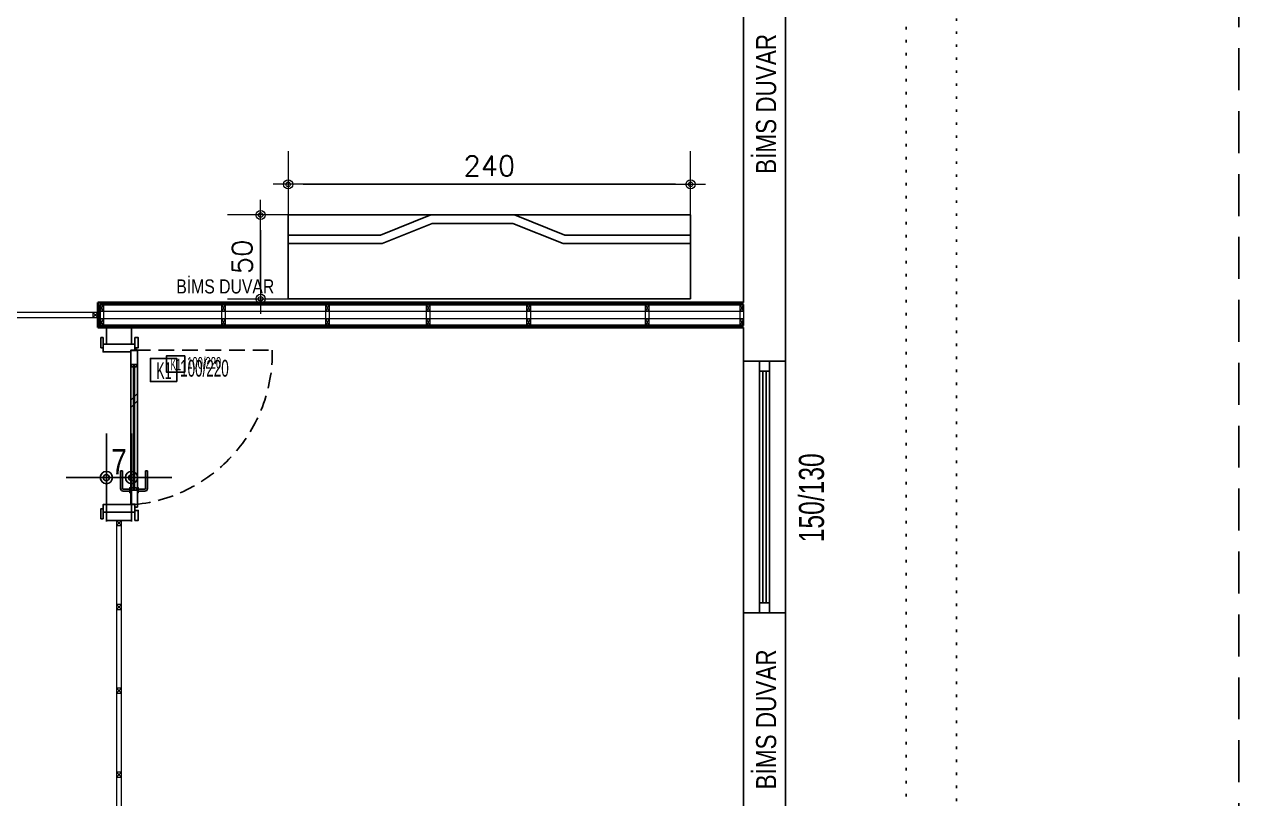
# Model space of a CAD drawing. Header units: centimetres. Extents: x 681015 to 688218, y 3995806 to 4004619.
# Drawn here: x 684693 to 685417, y 4002582 to 4003043 of the extents above; entities that cross this region are included whole.
import ezdxf
from ezdxf.enums import TextEntityAlignment as Align

# ---------------------------------------------------------------- set-up
doc = ezdxf.new("R2010")
doc.units = ezdxf.units.CM
doc.header["$LTSCALE"] = 100
doc.header["$MEASUREMENT"] = 0
doc.header["$PDMODE"] = 3
for name, pattern in [('DOT4', [0.0775, 0.015, -0.0625]), ('DUZ', [500, 500]), ('HIDDEN', [0.375, 0.25, -0.125]), ('HIDDEN2', [0.1875, 0.125, -0.0625])]:
    doc.linetypes.add(name, pattern=pattern)
doc.layers.get('0').update_dxf_attribs({"linetype": 'DUZ'})
for name, color, linetype in [('A-PROFİL', 3, 'Continuous'), ('A-TEFRİŞ 2', 35, 'Continuous'), ('CAM-PER', 8, 'Continuous'), ('CAM1234', 3, 'Continuous'), ('DIM-IC', 10, 'Continuous'), ('DUV', 4, 'Continuous'), ('IZ1', 8, 'HIDDEN2'), ('kapi', 2, 'Continuous'), ('NOTASYON', 7, 'Continuous'), ('YAZI', 7, 'Continuous'), ('YZ1', 7, 'Continuous')]:
    doc.layers.add(name, color=color, linetype=linetype)
for name, color, linetype, lineweight in [('no3_alçıpan kesit', 14, 'Continuous', 20), ('no3_kutu profil gorunus', 8, 'Continuous', 0), ('no3_kutuprofil kesit', 74, 'Continuous', 18), ('no3_mobilya aydınlatma', 50, 'Continuous', 13)]:
    doc.layers.add(name, color=color, linetype=linetype, lineweight=lineweight)
doc.styles.add('4', font='romansta.shx', dxfattribs={"height": 12})
doc.styles.add('BAS', font='arial.ttf', dxfattribs={"height": 100})
doc.styles.add('OL', font='arial.ttf', dxfattribs={"width": 0.8, "height": 15})
doc.styles.add('SIMPLEX', font='turkce.shx', dxfattribs={"width": 0.65, "height": 10})
doc.dimstyles.new('ahmet 50', dxfattribs={"dimtxt": 25, "dimasz": 12, "dimexe": 0.18, "dimexo": 0.06, "dimgap": 2, "dimtad": 1, "dimdec": 0, "dimlfac": 0.5, "dimrnd": 1, "dimzin": 9, "dimdsep": 46, "dimtxsty": 'OL', "dimblk": 'DIMDOT2', "dimcen": 0.09, "dimse1": 1, "dimse2": 1, "dimclrd": 256, "dimclre": 256, "dimadec": 0, "dimazin": 0, "dimtfac": 1, "dimtdec": 0, "dimtix": 1, "dimtmove": 2, "dimatfit": 3, "dimldrblk": 'DIMDOT2', "dimfxl": 1, "dimtolj": 1, "dimarcsym": 0})
doc.dimstyles.new('bul etut', dxfattribs={"dimtxt": 8, "dimasz": 9, "dimexe": 0.05, "dimexo": 0.15, "dimgap": 5, "dimtad": 1, "dimdec": 0, "dimzin": 13, "dimdsep": 46, "dimtxsty": '4', "dimblk1": 'DIMDOT2', "dimblk2": 'DIMDOT2', "dimsah": 1, "dimcen": -25, "dimse1": 1, "dimse2": 1, "dimclrd": 256, "dimclrt": 256, "dimadec": 0, "dimazin": 0, "dimtfac": 1, "dimtdec": 0, "dimtix": 1, "dimtmove": 1, "dimatfit": 3, "dimldrblk": 'DIMDOT2', "dimfxl": 1, "dimtolj": 1, "dimtzin": 0, "dimarcsym": 0})

# ---------------------------------------------------------------- blocks, each defined once
blk = doc.blocks.new('NOT-1')
at = {"layer": 'NOTASYON'}
blk.add_lwpolyline([(15.71, 13.8), (15.71, 0), (0, 0), (0, 13.8)], close=True, dxfattribs=at)
at = {"layer": 'NOTASYON', "style": 'SIMPLEX', "width": 0.55}
for tag, p in [('ISIM', (1.77, -1.37)), ('BOYUT', (17.74, -1.37))]:
    blk.add_attdef(tag, text='', height=10, dxfattribs=at).set_placement(p, align=Align.BOTTOM_LEFT)
blk = doc.blocks.new('DIMDOT2')
at = {"color": 0, "linetype": 'ByBlock'}
blk.add_line((0, -2.1875), (0, 2.1875), dxfattribs=at)
blk.add_line((-1, 0), (1, 0))
for radius in [0.3038, 0.1511]:
    blk.add_circle((0, 0), radius)
blk = doc.blocks.new('*D5022')
at = {"layer": 'DEFPOINTS', "color": 0, "transparency": 16777216}
for p in [(684850, 4002929.83), (684833.53, 4002879.83), (684850, 4002879.83)]:
    blk.add_point(p, dxfattribs=at)
at = {"layer": 'no3_mobilya aydınlatma', "lineweight": -2, "transparency": 16777216}
blk.add_line((684833.53, 4002920.83), (684833.53, 4002888.83), dxfattribs=at)
at = {"layer": 'no3_mobilya aydınlatma', "lineweight": -2, "transparency": 16777216, "xscale": 9, "yscale": 9, "zscale": 9}
for p, rotation in [((684833.53, 4002929.83), 90), ((684833.53, 4002879.83), 270)]:
    blk.add_blockref('DIMDOT2', p, dxfattribs=dict(at, rotation=rotation))
at = {"layer": 'no3_mobilya aydınlatma', "transparency": 16777216, "insert": (684822.53, 4002904.83), "char_height": 12, "attachment_point": 5, "rotation": 90, "style": '4'}
blk.add_mtext('\\A1;50', dxfattribs=at)
blk = doc.blocks.new('*D5023')
at = {"layer": 'DEFPOINTS', "color": 0, "transparency": 16777216}
for p in [(685090, 4002948.1), (684850, 4002929.83), (685090, 4002929.83)]:
    blk.add_point(p, dxfattribs=at)
at = {"layer": 'no3_mobilya aydınlatma', "lineweight": -2, "transparency": 16777216}
blk.add_line((684859, 4002948.1), (685081, 4002948.1), dxfattribs=at)
at = {"layer": 'no3_mobilya aydınlatma', "lineweight": -2, "transparency": 16777216, "xscale": 9, "yscale": 9, "zscale": 9, "rotation": 180}
blk.add_blockref('DIMDOT2', (684850, 4002948.1), dxfattribs=at)
at = {"layer": 'no3_mobilya aydınlatma', "lineweight": -2, "transparency": 16777216, "xscale": 9, "yscale": 9, "zscale": 9}
blk.add_blockref('DIMDOT2', (685090, 4002948.1), dxfattribs=at)
at = {"layer": 'no3_mobilya aydınlatma', "transparency": 16777216, "insert": (684970, 4002959.1), "char_height": 12, "attachment_point": 5, "style": '4'}
blk.add_mtext('\\A1;240', dxfattribs=at)
blk = doc.blocks.new('*D5613')
at = {"layer": 'DEFPOINTS', "color": 0, "transparency": 16777216}
for p in [(684756.54, 4002773.29), (684741.54, 4002733.44), (684756.54, 4002733.44)]:
    blk.add_point(p, dxfattribs=at)
at = {"layer": 'DIM-IC', "lineweight": -2, "transparency": 16777216}
for p, q in [((684729.54, 4002773.29), (684717.54, 4002773.29)), ((684741.54, 4002773.29), (684756.54, 4002773.29)), ((684768.54, 4002773.29), (684780.54, 4002773.29))]:
    blk.add_line(p, q, dxfattribs=at)
at = {"layer": 'DIM-IC', "lineweight": -2, "transparency": 16777216, "xscale": 12, "yscale": 12, "zscale": 12}
blk.add_blockref('DIMDOT2', (684741.54, 4002773.29), dxfattribs=at)
at = {"layer": 'DIM-IC', "lineweight": -2, "transparency": 16777216, "xscale": 12, "yscale": 12, "zscale": 12, "rotation": 180}
blk.add_blockref('DIMDOT2', (684756.54, 4002773.29), dxfattribs=at)
at = {"layer": 'DIM-IC', "color": 0, "transparency": 16777216, "insert": (684749.04, 4002782.79), "char_height": 15, "attachment_point": 5, "style": 'OL'}
blk.add_mtext('\\A1;7', dxfattribs=at)
blk = doc.blocks.new('fbxbd')
at = {"layer": 'no3_kutu profil gorunus'}
blk.add_lwpolyline([(683179.81, 4059243.34), (683176.81, 4059243.34), (683176.81, 4059038.34), (683179.81, 4059038.34)], close=True, dxfattribs=at)
at = {"layer": 'no3_kutuprofil kesit'}
for points in [[(683179.81, 4059240.34), (683179.81, 4059243.34), (683176.81, 4059243.34), (683176.81, 4059240.34), (683179.81, 4059240.34), (683176.81, 4059243.34), (683176.81, 4059240.34), (683179.81, 4059243.34)], [(683179.81, 4059190.34), (683179.81, 4059193.34), (683176.81, 4059193.34), (683176.81, 4059190.34), (683179.81, 4059190.34), (683176.81, 4059193.34), (683176.81, 4059190.34), (683179.81, 4059193.34)], [(683179.81, 4059140.4), (683179.81, 4059143.4), (683176.81, 4059143.4), (683176.81, 4059140.4), (683179.81, 4059140.4), (683176.81, 4059143.4), (683176.81, 4059140.4), (683179.81, 4059143.4)], [(683179.81, 4059090.34), (683179.81, 4059093.34), (683176.81, 4059093.34), (683176.81, 4059090.34), (683179.81, 4059090.34), (683176.81, 4059093.34), (683176.81, 4059090.34), (683179.81, 4059093.34)], [(683179.81, 4059038.34), (683179.81, 4059041.34), (683176.81, 4059041.34), (683176.81, 4059038.34), (683179.81, 4059038.34), (683176.81, 4059041.34), (683176.81, 4059038.34), (683179.81, 4059041.34)]]:
    blk.add_lwpolyline(points, dxfattribs=at)
blk = doc.blocks.new('*D5593')
at = {"layer": 'DEFPOINTS', "color": 0, "transparency": 16777216}
for p in [(684756.54, 4002773.29), (684741.54, 4002733.44), (684756.54, 4002733.44)]:
    blk.add_point(p, dxfattribs=at)
at = {"layer": 'DIM-IC', "lineweight": -2, "transparency": 16777216}
for p, q in [((684729.54, 4002773.29), (684717.54, 4002773.29)), ((684741.54, 4002773.29), (684756.54, 4002773.29)), ((684768.54, 4002773.29), (684780.54, 4002773.29))]:
    blk.add_line(p, q, dxfattribs=at)
at = {"layer": 'DIM-IC', "lineweight": -2, "transparency": 16777216, "xscale": 12, "yscale": 12, "zscale": 12}
blk.add_blockref('DIMDOT2', (684741.54, 4002773.29), dxfattribs=at)
at = {"layer": 'DIM-IC', "lineweight": -2, "transparency": 16777216, "xscale": 12, "yscale": 12, "zscale": 12, "rotation": 180}
blk.add_blockref('DIMDOT2', (684756.54, 4002773.29), dxfattribs=at)
at = {"layer": 'DIM-IC', "color": 0, "transparency": 16777216, "insert": (684749.04, 4002782.79), "char_height": 15, "attachment_point": 5, "style": 'OL'}
blk.add_mtext('\\A1;7', dxfattribs=at)

msp = doc.modelspace()

# ---------------------------------------------------------------- linework, layer by layer
at = {"layer": 'A-PROFİL', "lineweight": -2}
for points in [[(684741.54, 4002852.71), (684741.54, 4002863.91), (684756.54, 4002863.91), (684756.54, 4002852.71)], [(684741.54, 4002852.71), (684741.54, 4002863.91), (684756.54, 4002863.91), (684756.54, 4002852.71)], [(684741.54, 4002852.71), (684741.54, 4002862.71), (684756.54, 4002862.71), (684756.54, 4002852.71)], [(684756.54, 4002747.71), (684741.54, 4002747.71), (684741.54, 4002752.71), (684756.54, 4002752.71)], [(684756.54, 4002747.71), (684741.54, 4002747.71), (684741.54, 4002752.71), (684756.54, 4002752.71)], [(684756.54, 4002747.71), (684741.54, 4002747.71), (684741.54, 4002752.71), (684756.54, 4002752.71)]]:
    msp.add_lwpolyline(points, close=True, dxfattribs=at)
at = {"layer": 'A-TEFRİŞ 2'}
msp.add_lwpolyline([(685090, 4002879.83), (684850, 4002879.83), (684850, 4002929.83), (685090, 4002929.83)], close=True, dxfattribs=at)
for points in [[(685090, 4002917.83), (685015, 4002917.83), (684985, 4002929.83), (684935, 4002929.83), (684905, 4002917.83), (684850, 4002917.83)], [(685090, 4002912.83), (685014.03, 4002912.83), (684984.03, 4002924.83), (684935.96, 4002924.83), (684905.96, 4002912.83), (684850, 4002912.83)]]:
    msp.add_lwpolyline(points, dxfattribs=at)
at = {"layer": 'CAM-PER'}
for p, q in [((685121.54, 4002692.71), (685121.54, 4002842.71)), ((685146.54, 4002692.71), (685146.54, 4002842.71))]:
    msp.add_line(p, q, dxfattribs=at)
for points in [[(685131.04, 4002836.71), (685131.04, 4002698.71)], [(685137.04, 4002698.71), (685137.04, 4002836.71)]]:
    msp.add_lwpolyline(points, dxfattribs=at)
at = {"layer": 'CAM1234'}
for points in [[(685137.04, 4002842.71), (685137.04, 4002836.71), (685131.04, 4002836.71), (685131.04, 4002842.71)], [(685137.04, 4002698.71), (685137.04, 4002692.71), (685131.04, 4002692.71), (685131.04, 4002698.71)]]:
    msp.add_lwpolyline(points, close=True, dxfattribs=at)
at = {"layer": 'CAM1234', "lineweight": 25}
for points in [[(685133.04, 4002698.71), (685133.04, 4002836.71)], [(685135.04, 4002698.71), (685135.04, 4002836.71)]]:
    msp.add_lwpolyline(points, dxfattribs=at)
at = {"layer": 'DUV', "linetype": 'HIDDEN'}
msp.add_line((685416.96, 4003779.2), (685416.96, 3997102.92), dxfattribs=at)
at = {"layer": 'DUV'}
for p, q in [((685121.54, 4002877.71), (685121.54, 4003082.71)), ((685146.54, 4002842.71), (685146.54, 4003082.71)), ((684756.54, 4002877.71), (685121.54, 4002877.71)), ((684756.54, 4002877.71), (685121.54, 4002877.71)), ((684756.54, 4002862.71), (685121.54, 4002862.71)), ((684756.54, 4002862.71), (685121.54, 4002862.71)), ((685121.54, 4002842.71), (685121.54, 4002862.71)), ((685121.54, 4002842.71), (685146.54, 4002842.71)), ((685121.54, 4002572.71), (685121.54, 4002692.71)), ((685121.54, 4002692.71), (685146.54, 4002692.71)), ((685146.54, 4002572.71), (685146.54, 4002692.71))]:
    msp.add_line(p, q, dxfattribs=at)
at = {"layer": 'DUV', "lineweight": -2}
for p, q in [((685121.54, 4002877.71), (684736.54, 4002877.71)), ((684756.54, 4002852.71), (684741.54, 4002852.71)), ((684756.54, 4002852.71), (684741.54, 4002852.71)), ((684756.54, 4002852.71), (684741.54, 4002852.71)), ((684741.54, 4002752.71), (684756.54, 4002752.71)), ((684741.54, 4002752.71), (684756.54, 4002752.71)), ((684741.54, 4002752.71), (684756.54, 4002752.71))]:
    msp.add_line(p, q, dxfattribs=at)
at = {"layer": 'IZ1', "linetype": 'DOT4'}
for p, q in [((685218.54, 4003375.21), (685218.54, 3997535.21)), ((685248.54, 3997535.21), (685248.54, 4003375.21))]:
    msp.add_line(p, q, dxfattribs=at)
at = {"layer": 'kapi'}
for points in [[(684739.54, 4002850.71), (684738.34, 4002850.71), (684738.34, 4002856.71), (684739.54, 4002856.71)], [(684739.54, 4002850.71), (684738.34, 4002850.71), (684738.34, 4002856.71), (684739.54, 4002856.71)], [(684739.54, 4002850.71), (684738.34, 4002850.71), (684738.34, 4002856.71), (684739.54, 4002856.71)], [(684758.54, 4002850.71), (684760.54, 4002850.71), (684760.54, 4002856.71), (684758.54, 4002856.71)], [(684758.54, 4002850.71), (684760.54, 4002850.71), (684760.54, 4002856.71), (684758.54, 4002856.71)], [(684758.54, 4002850.71), (684760.54, 4002850.71), (684760.54, 4002856.71), (684758.54, 4002856.71)], [(684758.54, 4002849.2), (684758.54, 4002852.71), (684739.54, 4002852.71), (684739.54, 4002848.21), (684756.04, 4002848.21), (684756.04, 4002849.2)], [(684758.54, 4002849.2), (684758.54, 4002852.71), (684739.54, 4002852.71), (684739.54, 4002848.21), (684756.04, 4002848.21), (684756.04, 4002849.2)], [(684758.54, 4002849.2), (684758.54, 4002852.71), (684739.54, 4002852.71), (684739.54, 4002848.21), (684756.04, 4002848.21), (684756.04, 4002849.2)], [(684756.04, 4002840.7), (684760.04, 4002840.7), (684760.04, 4002848.95), (684756.04, 4002848.95)], [(684756.04, 4002840.7), (684760.04, 4002840.7), (684760.04, 4002848.95), (684756.04, 4002848.95)], [(684756.04, 4002840.7), (684760.04, 4002840.7), (684760.04, 4002848.95), (684756.04, 4002848.95)], [(684756.29, 4002840.7), (684757.79, 4002840.7), (684757.79, 4002839.2), (684756.79, 4002839.2), (684756.29, 4002839.7)], [(684756.29, 4002840.7), (684757.79, 4002840.7), (684757.79, 4002839.2), (684756.79, 4002839.2), (684756.29, 4002839.7)], [(684756.29, 4002840.7), (684757.79, 4002840.7), (684757.79, 4002839.2), (684756.79, 4002839.2), (684756.29, 4002839.7)], [(684759.79, 4002840.7), (684758.29, 4002840.7), (684758.29, 4002839.2), (684759.29, 4002839.2), (684759.79, 4002839.7)], [(684759.79, 4002840.7), (684758.29, 4002840.7), (684758.29, 4002839.2), (684759.29, 4002839.2), (684759.79, 4002839.7)], [(684759.79, 4002840.7), (684758.29, 4002840.7), (684758.29, 4002839.2), (684759.29, 4002839.2), (684759.79, 4002839.7)], [(684756.04, 4002767.23), (684755.46, 4002767.23), (684755.46, 4002764.38), (684756.04, 4002764.38)], [(684756.04, 4002767.23), (684755.46, 4002767.23), (684755.46, 4002764.38), (684756.04, 4002764.38)], [(684756.04, 4002767.23), (684755.46, 4002767.23), (684755.46, 4002764.38), (684756.04, 4002764.38)], [(684756.04, 4002757.46), (684756.04, 4002765.71), (684760.04, 4002765.71), (684760.04, 4002755.71), (684758.54, 4002755.71), (684758.54, 4002757.46), (684756.04, 4002757.46)], [(684756.04, 4002757.46), (684756.04, 4002765.71), (684760.04, 4002765.71), (684760.04, 4002755.71), (684758.54, 4002755.71), (684758.54, 4002757.46), (684756.04, 4002757.46)], [(684756.04, 4002757.46), (684756.04, 4002765.71), (684760.04, 4002765.71), (684760.04, 4002755.71), (684758.54, 4002755.71), (684758.54, 4002757.46), (684756.04, 4002757.46)], [(684756.29, 4002765.71), (684757.79, 4002765.71), (684757.79, 4002767.21), (684756.79, 4002767.21), (684756.29, 4002766.71)], [(684756.29, 4002765.71), (684757.79, 4002765.71), (684757.79, 4002767.21), (684756.79, 4002767.21), (684756.29, 4002766.71)], [(684756.29, 4002765.71), (684757.79, 4002765.71), (684757.79, 4002767.21), (684756.79, 4002767.21), (684756.29, 4002766.71)], [(684759.79, 4002765.71), (684758.29, 4002765.71), (684758.29, 4002767.21), (684759.29, 4002767.21), (684759.79, 4002766.71)], [(684759.79, 4002765.71), (684758.29, 4002765.71), (684758.29, 4002767.21), (684759.29, 4002767.21), (684759.79, 4002766.71)], [(684759.79, 4002765.71), (684758.29, 4002765.71), (684758.29, 4002767.21), (684759.29, 4002767.21), (684759.79, 4002766.71)], [(684760.04, 4002767.23), (684760.61, 4002767.23), (684760.61, 4002764.38), (684760.04, 4002764.38)], [(684760.04, 4002767.23), (684760.61, 4002767.23), (684760.61, 4002764.38), (684760.04, 4002764.38)], [(684760.04, 4002767.23), (684760.61, 4002767.23), (684760.61, 4002764.38), (684760.04, 4002764.38)], [(684739.54, 4002754.71), (684738.34, 4002754.71), (684738.34, 4002748.71), (684739.54, 4002748.71)], [(684739.54, 4002754.71), (684738.34, 4002754.71), (684738.34, 4002748.71), (684739.54, 4002748.71)], [(684739.54, 4002754.71), (684738.34, 4002754.71), (684738.34, 4002748.71), (684739.54, 4002748.71)], [(684739.54, 4002752.71), (684758.54, 4002752.71), (684758.54, 4002757.21), (684739.54, 4002757.21)], [(684739.54, 4002752.71), (684758.54, 4002752.71), (684758.54, 4002757.21), (684739.54, 4002757.21)], [(684739.54, 4002752.71), (684758.54, 4002752.71), (684758.54, 4002757.21), (684739.54, 4002757.21)], [(684758.54, 4002753.71), (684760.54, 4002753.71), (684760.54, 4002747.71), (684758.54, 4002747.71)], [(684758.54, 4002753.71), (684760.54, 4002753.71), (684760.54, 4002747.71), (684758.54, 4002747.71)], [(684758.54, 4002753.71), (684760.54, 4002753.71), (684760.54, 4002747.71), (684758.54, 4002747.71)]]:
    msp.add_lwpolyline(points, close=True, dxfattribs=at)
at = {"layer": 'kapi', "linetype": 'HIDDEN2', "ltscale": 0.75}
msp.add_lwpolyline([(684758.54, 4002849.2), (684840.53, 4002849.2, -0.389764), (684758.54, 4002757.21)], format="xyb", dxfattribs=at)
msp.add_lwpolyline([(684758.54, 4002849.2), (684840.53, 4002849.2, -0.389764), (684758.54, 4002757.21)], format="xyb", dxfattribs=at)
msp.add_lwpolyline([(684758.54, 4002849.2), (684840.53, 4002849.2, -0.389764), (684758.54, 4002757.21)], format="xyb", dxfattribs=at)
at = {"layer": 'kapi'}
for points in [[(684756.04, 4002765.71), (684756.04, 4002840.7)], [(684756.04, 4002765.71), (684756.04, 4002840.7)], [(684756.04, 4002765.71), (684756.04, 4002840.7)], [(684757.79, 4002840.7), (684757.79, 4002765.71)], [(684757.79, 4002840.7), (684757.79, 4002765.71)], [(684757.79, 4002840.7), (684757.79, 4002765.71)], [(684758.29, 4002840.7), (684758.29, 4002765.71)], [(684758.29, 4002840.7), (684758.29, 4002765.71)], [(684758.29, 4002840.7), (684758.29, 4002765.71)], [(684760.04, 4002765.71), (684760.04, 4002840.7)], [(684760.04, 4002765.71), (684760.04, 4002840.7)], [(684760.04, 4002765.71), (684760.04, 4002840.7)]]:
    msp.add_lwpolyline(points, dxfattribs=at)
for points in [[(684755.46, 4002765.21), (684751.54, 4002765.21, -0.414214), (684750.04, 4002766.71), (684750.04, 4002777.21), (684751.24, 4002777.21)], [(684755.46, 4002765.21), (684751.54, 4002765.21, -0.414214), (684750.04, 4002766.71), (684750.04, 4002777.21), (684751.24, 4002777.21)], [(684755.46, 4002765.21), (684751.54, 4002765.21, -0.414214), (684750.04, 4002766.71), (684750.04, 4002777.21), (684751.24, 4002777.21)], [(684755.46, 4002766.41), (684751.54, 4002766.41, -0.414214), (684751.24, 4002766.71), (684751.24, 4002777.21)], [(684755.46, 4002766.41), (684751.54, 4002766.41, -0.414214), (684751.24, 4002766.71), (684751.24, 4002777.21)], [(684755.46, 4002766.41), (684751.54, 4002766.41, -0.414214), (684751.24, 4002766.71), (684751.24, 4002777.21)], [(684760.61, 4002765.21), (684764.54, 4002765.21, 0.414214), (684766.04, 4002766.71), (684766.04, 4002777.21), (684764.84, 4002777.21)], [(684760.61, 4002766.41), (684764.54, 4002766.41, 0.414214), (684764.84, 4002766.71), (684764.84, 4002777.21)], [(684760.61, 4002765.21), (684764.54, 4002765.21, 0.414214), (684766.04, 4002766.71), (684766.04, 4002777.21), (684764.84, 4002777.21)], [(684760.61, 4002765.21), (684764.54, 4002765.21, 0.414214), (684766.04, 4002766.71), (684766.04, 4002777.21), (684764.84, 4002777.21)], [(684760.61, 4002766.41), (684764.54, 4002766.41, 0.414214), (684764.84, 4002766.71), (684764.84, 4002777.21)], [(684760.61, 4002766.41), (684764.54, 4002766.41, 0.414214), (684764.84, 4002766.71), (684764.84, 4002777.21)]]:
    msp.add_lwpolyline(points, format="xyb", dxfattribs=at)
msp.add_circle((684759.08, 4002849.44), 0.484, dxfattribs=at)
msp.add_circle((684759.08, 4002849.44), 0.484, dxfattribs=at)
msp.add_circle((684759.08, 4002849.44), 0.484, dxfattribs=at)
at = {"layer": 'no3_alçıpan kesit', "lineweight": 35}
for p, q in [((684736.54, 4002877.71), (685121.54, 4002877.71)), ((684736.54, 4002877.71), (684736.54, 4002862.71)), ((685121.54, 4002877.71), (684736.54, 4002877.71)), ((684737.74, 4002876.51), (684737.74, 4002862.71)), ((685121.54, 4002876.51), (684737.74, 4002876.51)), ((685121.54, 4002863.91), (684736.54, 4002863.91)), ((684736.54, 4002862.71), (685121.54, 4002862.71)), ((684736.54, 4002862.71), (685121.54, 4002862.71)), ((685121.54, 4002862.71), (684736.54, 4002862.71))]:
    msp.add_line(p, q, dxfattribs=at)
at = {"layer": 'no3_kutu profil gorunus'}
for p, q in [((684756.04, 4002819.37), (684760.04, 4002823.35)), ((684756.04, 4002815.13), (684760.04, 4002819.12))]:
    msp.add_line(p, q, dxfattribs=at)
for points in [[(684736.54, 4002868.71), (684736.54, 4002871.71), (684624.04, 4002871.71), (684624.04, 4002868.71)], [(684737.74, 4002872.51), (684739.74, 4002872.51), (684739.74, 4002867.91), (684737.74, 4002867.91)], [(684810.44, 4002872.51), (684812.44, 4002872.47), (684812.44, 4002867.87), (684810.44, 4002867.91)], [(684872.44, 4002872.51), (684874.44, 4002872.51), (684874.44, 4002867.91), (684872.44, 4002867.91)], [(684932.44, 4002872.51), (684934.44, 4002872.51), (684934.44, 4002867.91), (684932.44, 4002867.91)], [(684992.44, 4002872.51), (684994.44, 4002872.51), (684994.44, 4002867.91), (684992.44, 4002867.91)], [(685063.07, 4002872.51), (685065.07, 4002872.51), (685065.07, 4002867.91), (685063.07, 4002867.91)], [(685119.54, 4002872.51), (685121.54, 4002872.51), (685121.54, 4002867.91), (685119.54, 4002867.91)]]:
    msp.add_lwpolyline(points, close=True, dxfattribs=at)
for points in [[(684736.54, 4002876.51), (684736.54, 4002872.51)], [(684737.74, 4002872.51), (685121.54, 4002872.51), (685121.54, 4002876.51), (684737.74, 4002876.51)], [(684737.74, 4002863.91), (685121.54, 4002863.91), (685121.54, 4002867.91), (684737.74, 4002867.91)]]:
    msp.add_lwpolyline(points, dxfattribs=at)
at = {"layer": 'no3_kutuprofil kesit'}
for points in [[(684733.54, 4002868.71), (684736.54, 4002868.71), (684736.54, 4002871.71), (684733.54, 4002871.71), (684733.54, 4002868.71), (684736.54, 4002871.71), (684733.54, 4002871.71), (684736.54, 4002868.71)], [(684739.74, 4002876.51), (684739.74, 4002872.51), (684737.74, 4002872.51), (684737.74, 4002876.51), (684739.74, 4002876.51), (684737.74, 4002872.51), (684739.74, 4002872.51), (684737.74, 4002876.51)], [(684739.74, 4002876.51), (684739.74, 4002872.51), (684737.74, 4002872.51), (684737.74, 4002876.51), (684739.74, 4002876.51), (684737.74, 4002872.51), (684739.74, 4002872.51), (684737.74, 4002876.51)], [(684812.44, 4002876.47), (684812.44, 4002872.47), (684810.44, 4002872.51), (684810.44, 4002876.51), (684812.44, 4002876.47), (684810.44, 4002872.51), (684812.44, 4002872.47), (684810.44, 4002876.51)], [(684812.44, 4002876.47), (684812.44, 4002872.47), (684810.44, 4002872.51), (684810.44, 4002876.51), (684812.44, 4002876.47), (684810.44, 4002872.51), (684812.44, 4002872.47), (684810.44, 4002876.51)], [(684874.44, 4002876.51), (684874.44, 4002872.51), (684872.44, 4002872.51), (684872.44, 4002876.51), (684874.44, 4002876.51), (684872.44, 4002872.51), (684874.44, 4002872.51), (684872.44, 4002876.51)], [(684874.44, 4002876.51), (684874.44, 4002872.51), (684872.44, 4002872.51), (684872.44, 4002876.51), (684874.44, 4002876.51), (684872.44, 4002872.51), (684874.44, 4002872.51), (684872.44, 4002876.51)], [(684934.44, 4002876.51), (684934.44, 4002872.51), (684932.44, 4002872.51), (684932.44, 4002876.51), (684934.44, 4002876.51), (684932.44, 4002872.51), (684934.44, 4002872.51), (684932.44, 4002876.51)], [(684934.44, 4002876.51), (684934.44, 4002872.51), (684932.44, 4002872.51), (684932.44, 4002876.51), (684934.44, 4002876.51), (684932.44, 4002872.51), (684934.44, 4002872.51), (684932.44, 4002876.51)], [(684994.44, 4002876.51), (684994.44, 4002872.51), (684992.44, 4002872.51), (684992.44, 4002876.51), (684994.44, 4002876.51), (684992.44, 4002872.51), (684994.44, 4002872.51), (684992.44, 4002876.51)], [(684994.44, 4002876.51), (684994.44, 4002872.51), (684992.44, 4002872.51), (684992.44, 4002876.51), (684994.44, 4002876.51), (684992.44, 4002872.51), (684994.44, 4002872.51), (684992.44, 4002876.51)], [(685065.07, 4002876.51), (685065.07, 4002872.51), (685063.07, 4002872.51), (685063.07, 4002876.51), (685065.07, 4002876.51), (685063.07, 4002872.51), (685065.07, 4002872.51), (685063.07, 4002876.51)], [(685065.07, 4002876.51), (685065.07, 4002872.51), (685063.07, 4002872.51), (685063.07, 4002876.51), (685065.07, 4002876.51), (685063.07, 4002872.51), (685065.07, 4002872.51), (685063.07, 4002876.51)], [(685121.54, 4002876.51), (685121.54, 4002872.51), (685119.54, 4002872.51), (685119.54, 4002876.51), (685121.54, 4002876.51), (685119.54, 4002872.51), (685121.54, 4002872.51), (685119.54, 4002876.51)], [(685121.54, 4002876.51), (685121.54, 4002872.51), (685119.54, 4002872.51), (685119.54, 4002876.51), (685121.54, 4002876.51), (685119.54, 4002872.51), (685121.54, 4002872.51), (685119.54, 4002876.51)], [(684739.74, 4002867.91), (684739.74, 4002863.91), (684737.74, 4002863.91), (684737.74, 4002867.91), (684739.74, 4002867.91), (684737.74, 4002863.91), (684739.74, 4002863.91), (684737.74, 4002867.91)], [(684812.44, 4002867.87), (684812.44, 4002863.87), (684810.44, 4002863.91), (684810.44, 4002867.91), (684812.44, 4002867.87), (684810.44, 4002863.91), (684812.44, 4002863.87), (684810.44, 4002867.91)], [(684874.44, 4002867.91), (684874.44, 4002863.91), (684872.44, 4002863.91), (684872.44, 4002867.91), (684874.44, 4002867.91), (684872.44, 4002863.91), (684874.44, 4002863.91), (684872.44, 4002867.91)], [(684934.44, 4002867.91), (684934.44, 4002863.91), (684932.44, 4002863.91), (684932.44, 4002867.91), (684934.44, 4002867.91), (684932.44, 4002863.91), (684934.44, 4002863.91), (684932.44, 4002867.91)], [(684994.44, 4002867.91), (684994.44, 4002863.91), (684992.44, 4002863.91), (684992.44, 4002867.91), (684994.44, 4002867.91), (684992.44, 4002863.91), (684994.44, 4002863.91), (684992.44, 4002867.91)], [(685065.07, 4002867.91), (685065.07, 4002863.91), (685063.07, 4002863.91), (685063.07, 4002867.91), (685065.07, 4002867.91), (685063.07, 4002863.91), (685065.07, 4002863.91), (685063.07, 4002867.91)], [(685121.54, 4002867.91), (685121.54, 4002863.91), (685119.54, 4002863.91), (685119.54, 4002867.91), (685121.54, 4002867.91), (685119.54, 4002863.91), (685121.54, 4002863.91), (685119.54, 4002867.91)]]:
    msp.add_lwpolyline(points, dxfattribs=at)

# ---------------------------------------------------------------- block references
at = {"layer": 'no3_mobilya aydınlatma', "color": 7}
msp.add_blockref('fbxbd', (1570.73, -56495.63), dxfattribs=at)
at = {"layer": 'NOTASYON'}
ref = msp.add_blockref('NOT-1', (684767.8, 4002844.31), dxfattribs=dict(at, xscale=-1, rotation=180))
ref.add_attrib('BOYUT', '100/220', dxfattribs={"height": 10, "style": 'SIMPLEX', "width": 0.6}).set_placement((684785.54, 4002830.45), align=Align.BOTTOM_LEFT)
ref.add_attrib('ISIM', 'K1', dxfattribs={"height": 10, "style": 'SIMPLEX', "width": 0.55}).set_placement((684771.4, 4002829.02), align=Align.BOTTOM_LEFT)
ref = msp.add_blockref('NOT-1', (684777.32, 4002845.78), dxfattribs=dict(at, xscale=-0.7000000001862645, yscale=0.7000000001862645, zscale=0.7, rotation=180))
ref.add_attrib('BOYUT', '100/220', dxfattribs={"height": 7, "style": 'SIMPLEX', "width": 0.6}).set_placement((684789.74, 4002836.07), align=Align.BOTTOM_LEFT)
ref.add_attrib('ISIM', 'K1', dxfattribs={"height": 7, "style": 'SIMPLEX', "width": 0.55}).set_placement((684779.84, 4002835.07), align=Align.BOTTOM_LEFT)
ref = msp.add_blockref('NOT-1', (684777.32, 4002845.78), dxfattribs=dict(at, xscale=-0.7000000001862645, yscale=0.7000000001862645, zscale=0.7, rotation=180))
ref.add_attrib('BOYUT', '100/220', dxfattribs={"height": 7, "style": 'SIMPLEX', "width": 0.6}).set_placement((684789.74, 4002836.07), align=Align.BOTTOM_LEFT)
ref.add_attrib('ISIM', 'K1', dxfattribs={"height": 7, "style": 'SIMPLEX', "width": 0.55}).set_placement((684779.84, 4002835.07), align=Align.BOTTOM_LEFT)

# ---------------------------------------------------------------- texts
at = {"layer": 'YAZI', "style": 'BAS', "width": 0.8}
for p in [(685141.06, 4002954.31), (685141.06, 4002587.4)]:
    msp.add_text('BİMS DUVAR ', height=12, rotation=90, dxfattribs=at).set_placement(p)
msp.add_text('BİMS DUVAR ', height=8.4, dxfattribs=at).set_placement((684783.27, 4002883.02))
at = {"layer": 'YZ1', "style": 'OL', "width": 0.7}
msp.add_text('150/130', height=15, rotation=90, dxfattribs=at).set_placement((685169.6, 4002734.72))

# ---------------------------------------------------------------- dimensions: what is measured, and where the dimension line sits
at = {"layer": 'DIM-IC'}
for picture in ['*D5613', '*D5593']:
    dim = msp.add_linear_dim(base=(684756.538267, 4002773.285426), p1=(684741.538268, 4002733.44483), p2=(684756.538267, 4002733.44483), dimstyle='ahmet 50', dxfattribs=at)
    dim.commit()
    dim.dimension.update_dxf_attribs({"geometry": picture, "text_midpoint": (684749.038268, 4002782.785426)})
at = {"layer": 'no3_mobilya aydınlatma', "color": 7}
for p2, distance, picture, middle in [((685090, 4002929.83), 18.28, '*D5023', (684970, 4002959.1)), ((684850, 4002879.83), -16.47, '*D5022', (684822.53, 4002904.83))]:
    dim = msp.add_aligned_dim(p1=(684850, 4002929.83), p2=p2, distance=distance, dimstyle='bul etut', dxfattribs=at)
    dim.commit()
    dim.dimension.update_dxf_attribs({"geometry": picture, "text_midpoint": middle})

doc.saveas('drawing.dxf')
